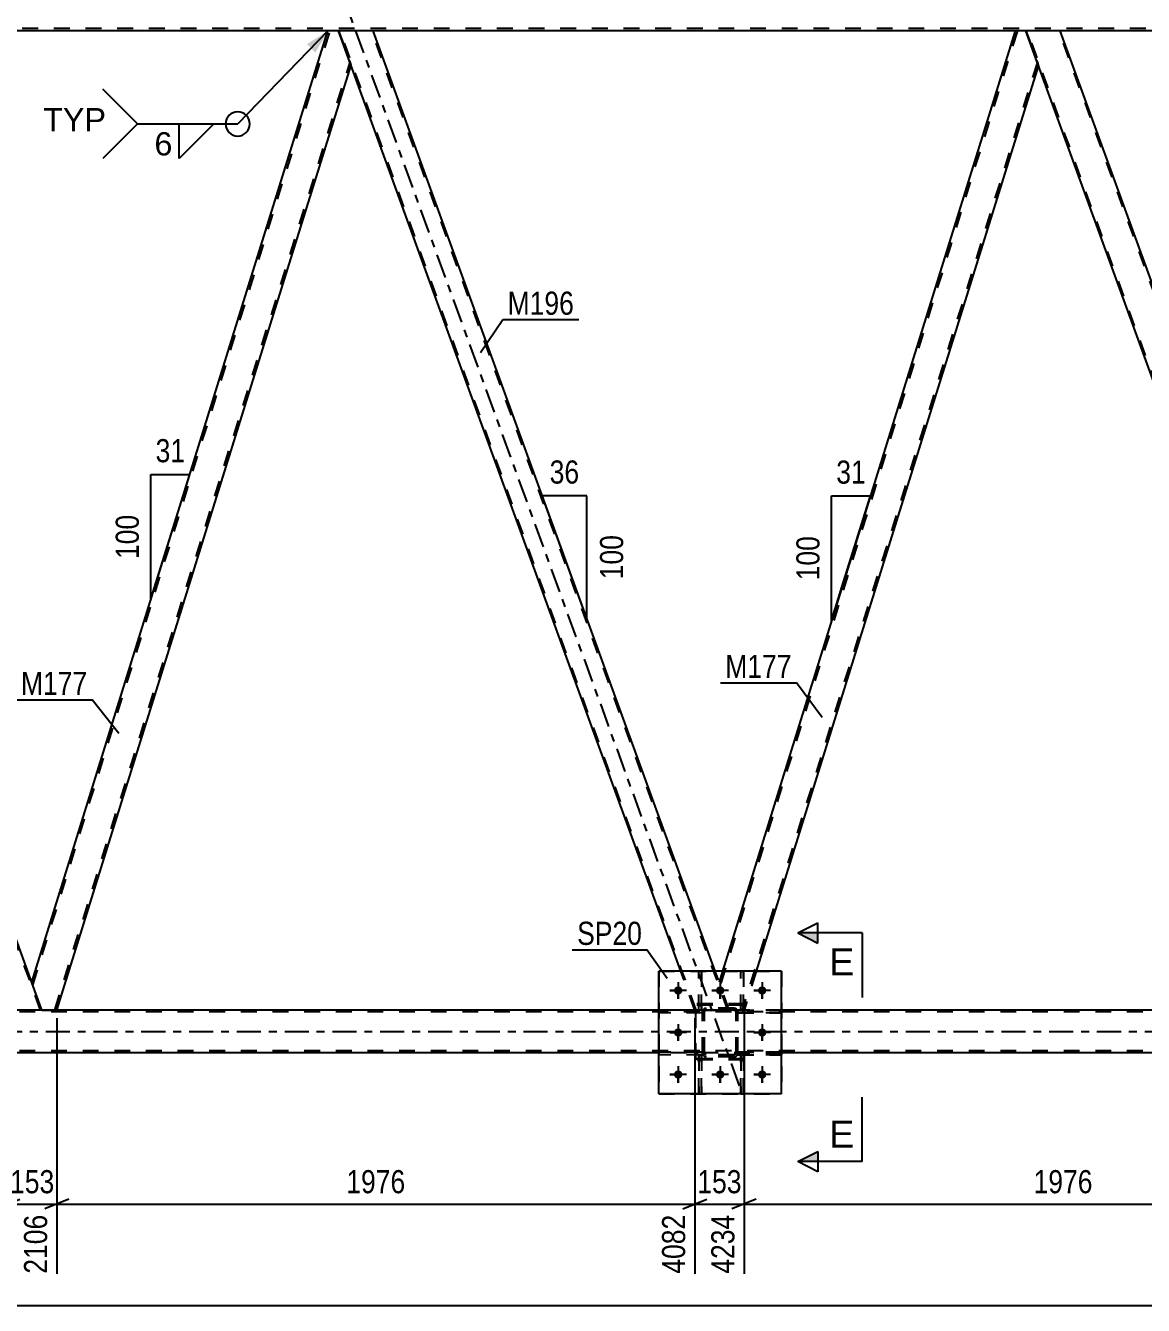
# Model space of a CAD drawing. Header units: millimetres. Extents: x -82 to 759, y -428 to 166.
# Drawn here: x 125 to 263.5, y -159.8 to -1.3 of the extents above; entities that cross this region are included whole.
import ezdxf

# ---------------------------------------------------------------- set-up
doc = ezdxf.new("R2010")
doc.units = ezdxf.units.MM
doc.linetypes.add('DXK_LINE_DOT2', pattern=[3.9198, 1.9599, -1.9599])
doc.linetypes.add('DXK_LINE_DOT3', pattern=[5.9187, 2.979, -0.9799, 0.9799, -0.9799])
doc.styles.add('Arial', font='ARIAL.TTF', dxfattribs={"height": 0.2})
doc.styles.add('Arial Narrow', font='ARIALN.TTF', dxfattribs={"height": 0.2})

# ---------------------------------------------------------------- blocks, each defined once
blk = doc.blocks.new('Part-814409776-4094 - 3670')
at = {"color": 7, "linetype": 'DXK_LINE_DOT2'}
for p, q in [((208.4, -123.25), (208.4, -118.4)), ((208.4, -118.4), (208.72, -118.4)), ((208.72, -118.4), (208.72, -123.25)), ((208.4, -122.65), (208.72, -122.65)), ((208.72, -123.25), (208.4, -123.25))]:
    blk.add_line(p, q, dxfattribs=at)
blk = doc.blocks.new('Part-814409776-4169 - 3670')
at = {"color": 2, "linetype": 'Continuous'}
for p, q in [((213.6, -118.4), (213.6, -118.4)), ((213.92, -118.4), (213.6, -118.4)), ((213.92, -118.4), (213.92, -118.4))]:
    blk.add_line(p, q, dxfattribs=at)
at = {"color": 7, "linetype": 'DXK_LINE_DOT2'}
for p, q in [((213.6, -123.25), (213.6, -118.4)), ((213.92, -123.25), (213.92, -118.4)), ((213.6, -122.65), (213.92, -122.65)), ((213.92, -123.25), (213.6, -123.25))]:
    blk.add_line(p, q, dxfattribs=at)
blk = doc.blocks.new('Part-814409776-4147 - 3670')
at = {"color": 7, "linetype": 'DXK_LINE_DOT2'}
for p, q in [((208.84, -123.24), (203.44, -123.24)), ((203.44, -123.24), (203.44, -123.56)), ((208.84, -123.56), (203.44, -123.56)), ((208.24, -123.56), (208.24, -123.24)), ((208.84, -123.56), (208.84, -123.24))]:
    blk.add_line(p, q, dxfattribs=at)
blk = doc.blocks.new('Bolt-814409776-3888 - 3670')
at = {"color": 1, "linetype": 'Continuous'}
for p, q in [((205.84, -119.76), (205.84, -120.46)), ((211.04, -119.76), (211.04, -120.46)), ((216.24, -119.76), (216.24, -120.46)), ((204.8, -120.8), (205.49, -120.8)), ((205.84, -121.84), (205.84, -121.15)), ((206.88, -120.8), (206.19, -120.8)), ((210, -120.8), (210.69, -120.8)), ((211.04, -121.84), (211.04, -121.15)), ((212.08, -120.8), (211.39, -120.8)), ((215.2, -120.8), (215.89, -120.8)), ((216.24, -121.84), (216.24, -121.15)), ((217.28, -120.8), (216.59, -120.8)), ((205.84, -124.96), (205.84, -125.66)), ((216.24, -124.96), (216.24, -125.66)), ((204.8, -126), (205.49, -126)), ((205.84, -127.04), (205.84, -126.35)), ((206.88, -126), (206.19, -126)), ((215.2, -126), (215.89, -126)), ((216.24, -127.04), (216.24, -126.35)), ((217.28, -126), (216.59, -126)), ((204.8, -131.2), (205.49, -131.2)), ((205.84, -130.16), (205.84, -130.86)), ((206.88, -131.2), (206.19, -131.2)), ((210, -131.2), (210.69, -131.2)), ((211.04, -130.16), (211.04, -130.86)), ((212.08, -131.2), (211.39, -131.2)), ((215.2, -131.2), (215.89, -131.2)), ((216.24, -130.16), (216.24, -130.86)), ((217.28, -131.2), (216.59, -131.2)), ((205.84, -132.24), (205.84, -131.55)), ((211.04, -132.24), (211.04, -131.55)), ((216.24, -132.24), (216.24, -131.55))]:
    blk.add_line(p, q, dxfattribs=at)
blk = doc.blocks.new('Part-814409776-4137 - 3670')
at = {"color": 7, "linetype": 'DXK_LINE_DOT2'}
for p, q in [((208.84, -123.24), (203.44, -123.24)), ((203.44, -123.56), (203.44, -123.24)), ((208.84, -123.56), (203.44, -123.56)), ((208.24, -123.56), (208.24, -123.24)), ((208.84, -123.24), (208.84, -123.56))]:
    blk.add_line(p, q, dxfattribs=at)
blk = doc.blocks.new('Part-814409776-4125 - 3670')
at = {"color": 7, "linetype": 'DXK_LINE_DOT2'}
for p, q in [((213.6, -133.6), (213.6, -128.77)), ((213.6, -128.77), (213.92, -128.77)), ((213.6, -129.37), (213.92, -129.37)), ((213.92, -128.77), (213.92, -133.6)), ((213.92, -133.6), (213.6, -133.6))]:
    blk.add_line(p, q, dxfattribs=at)
blk = doc.blocks.new('Part-814409776-3919 - 3670')
at = {"color": 7, "linetype": 'DXK_LINE_DOT2'}
for p, q in [((208.4, -133.6), (208.4, -128.77)), ((208.4, -128.77), (208.72, -128.77)), ((208.4, -129.37), (208.72, -129.37)), ((208.72, -128.77), (208.72, -133.6)), ((208.72, -133.6), (208.4, -133.6))]:
    blk.add_line(p, q, dxfattribs=at)
blk = doc.blocks.new('Part-814409776-3955 - 3670')
at = {"color": 2, "linetype": 'Continuous'}
for p, q in [((253.17, -2), (248.92, -2)), ((296.05, -119.8), (253.17, -2)), ((293.04, -123.22), (250.44, -6.2))]:
    blk.add_line(p, q, dxfattribs=at)
at = {"color": 7, "linetype": 'DXK_LINE_DOT2'}
for p, q in [((248.92, -2), (250.44, -6.2)), ((293.21, -123.22), (249.09, -2)), ((297.12, -123.22), (253, -2)), ((297.29, -123.22), (296.05, -119.8)), ((293.04, -123.22), (297.29, -123.22))]:
    blk.add_line(p, q, dxfattribs=at)
blk = doc.blocks.new('Part-814409776-3981 - 3670')
at = {"color": 7, "linetype": 'DXK_LINE_DOT2'}
for p, q in [((214.04, -122.47), (208.04, -122.47)), ((208.04, -129.27), (208.04, -122.47)), ((214.04, -129.27), (214.04, -122.47)), ((214.04, -129.27), (208.04, -129.27))]:
    blk.add_line(p, q, dxfattribs=at)
blk = doc.blocks.new('Part-814409776-3990 - 3670')
at = {"color": 2, "linetype": 'Continuous'}
for p, q in [((203.44, -123.22), (44.64, -123.22)), ((373.71, -123.22), (218.64, -123.22)), ((203.44, -128.5), (44.64, -128.5)), ((373.71, -128.5), (218.64, -128.5))]:
    blk.add_line(p, q, dxfattribs=at)
at = {"color": 7, "linetype": 'DXK_LINE_DOT2'}
for p, q in [((659.29, -123.46), (44.64, -123.46)), ((218.64, -123.22), (203.44, -123.22)), ((659.29, -128.26), (44.64, -128.26)), ((218.64, -128.5), (203.44, -128.5))]:
    blk.add_line(p, q, dxfattribs=at)
at = {"color": 7, "linetype": 'DXK_LINE_DOT3'}
blk.add_line((44.64, -125.86), (659.29, -125.86), dxfattribs=at)
blk = doc.blocks.new('Part-814409776-4003 - 3670')
at = {"color": 2, "linetype": 'Continuous'}
for p, q in [((125.76, -119.75), (162.46, -2)), ((163.78, -2), (162.46, -2)), ((165.31, -6.2), (163.78, -2)), ((128.87, -123.22), (165.33, -6.25)), ((127.02, -123.22), (125.78, -119.8))]:
    blk.add_line(p, q, dxfattribs=at)
at = {"color": 7, "linetype": 'DXK_LINE_DOT2'}
for p, q in [((125.9, -120.12), (162.71, -2)), ((128.62, -123.22), (165.19, -5.88)), ((165.33, -6.25), (165.31, -6.2)), ((165.33, -6.25), (165.31, -6.2)), ((125.78, -119.8), (125.76, -119.75)), ((127.02, -123.22), (128.87, -123.22))]:
    blk.add_line(p, q, dxfattribs=at)
blk = doc.blocks.new('Part-814409776-4097 - 3670')
at = {"color": 7, "linetype": 'DXK_LINE_DOT2'}
for p, q in [((218.64, -123.24), (213.24, -123.24)), ((213.24, -123.24), (213.24, -123.56)), ((213.24, -123.56), (218.64, -123.56)), ((213.84, -123.56), (213.84, -123.24)), ((218.64, -123.56), (218.64, -123.24))]:
    blk.add_line(p, q, dxfattribs=at)
blk = doc.blocks.new('Part-814409776-4008 - 3670')
at = {"color": 7, "linetype": 'DXK_LINE_DOT3'}
blk.add_line((213.45, -132.62), (162.49, 7.4), dxfattribs=at)
at = {"color": 2, "linetype": 'Continuous'}
for p, q in [((168.04, -2), (163.78, -2)), ((210.41, -118.4), (168.04, -2)), ((206.15, -118.4), (165.31, -6.2))]:
    blk.add_line(p, q, dxfattribs=at)
at = {"color": 7, "linetype": 'DXK_LINE_DOT2'}
for p, q in [((163.78, -2), (165.31, -6.2)), ((208.07, -123.22), (163.95, -2)), ((211.99, -123.22), (167.87, -2)), ((207.9, -123.22), (206.15, -118.4)), ((212.16, -123.22), (210.41, -118.4)), ((212.16, -123.22), (207.9, -123.22))]:
    blk.add_line(p, q, dxfattribs=at)
blk = doc.blocks.new('Part-814409776-4013 - 3670')
at = {"color": 7, "linetype": 'DXK_LINE_DOT2'}
for p, q in [((247.85, -2), (211.03, -120.12)), ((250.33, -5.88), (213.75, -123.22)), ((250.46, -6.25), (250.44, -6.2)), ((250.46, -6.25), (250.44, -6.2)), ((211.31, -118.4), (210.9, -119.75)), ((215.5, -118.4), (214, -123.22)), ((212.16, -123.22), (210.9, -119.75)), ((214, -123.22), (212.16, -123.22))]:
    blk.add_line(p, q, dxfattribs=at)
at = {"color": 2, "linetype": 'Continuous'}
for p, q in [((247.6, -2), (211.31, -118.4)), ((248.92, -2), (247.6, -2)), ((250.44, -6.2), (248.92, -2)), ((250.46, -6.25), (215.5, -118.4))]:
    blk.add_line(p, q, dxfattribs=at)
blk = doc.blocks.new('Bolt-814409776-4014 - 3670')
at = {"linetype": 'Continuous'}
for points in [[(206.36, -120.8, -1), (205.32, -120.8, -1)], [(211.56, -120.8, -1), (210.52, -120.8, -1)], [(216.76, -120.8, -1), (215.72, -120.8, -1)], [(206.36, -126, -1), (205.32, -126, -1)], [(216.76, -126, -1), (215.72, -126, -1)], [(206.36, -131.2, -1), (205.32, -131.2, -1)], [(211.56, -131.2, -1), (210.52, -131.2, -1)], [(216.76, -131.2, -1), (215.72, -131.2, -1)]]:
    blk.add_hatch(color=1, dxfattribs=at).paths.add_polyline_path(points)
at = {"color": 1, "linetype": 'Continuous'}
for p, q in [((205.84, -119.76), (205.84, -121.84)), ((211.04, -119.76), (211.04, -121.84)), ((216.24, -119.76), (216.24, -121.84)), ((206.88, -120.8), (204.8, -120.8)), ((212.08, -120.8), (210, -120.8)), ((217.28, -120.8), (215.2, -120.8)), ((205.84, -124.96), (205.84, -127.04)), ((216.24, -124.96), (216.24, -127.04)), ((206.88, -126), (204.8, -126)), ((217.28, -126), (215.2, -126)), ((206.88, -131.2), (204.8, -131.2)), ((205.84, -130.16), (205.84, -132.24)), ((212.08, -131.2), (210, -131.2)), ((211.04, -130.16), (211.04, -132.24)), ((217.28, -131.2), (215.2, -131.2)), ((216.24, -130.16), (216.24, -132.24))]:
    blk.add_line(p, q, dxfattribs=at)
blk = doc.blocks.new('Part-814409776-4019 - 3670')
at = {"color": 7, "linetype": 'DXK_LINE_DOT2'}
for p, q in [((647.89, -1.68), (10.22, -1.68)), ((593.71, -2), (162.46, -2)), ((168.04, -2), (162.46, -2)), ((253.17, -2), (247.6, -2))]:
    blk.add_line(p, q, dxfattribs=at)
at = {"color": 2, "linetype": 'Continuous'}
for p, q in [((162.46, -2), (82.9, -2)), ((247.6, -2), (168.04, -2)), ((332.73, -2), (253.17, -2))]:
    blk.add_line(p, q, dxfattribs=at)
blk = doc.blocks.new('Part-814409776-4119 - 3670')
at = {"color": 7, "linetype": 'DXK_LINE_DOT2'}
for p, q in [((213.6, -123.25), (213.6, -118.4)), ((213.6, -118.4), (213.92, -118.4)), ((213.92, -118.4), (213.92, -123.25)), ((213.6, -122.65), (213.92, -122.65)), ((213.92, -123.25), (213.6, -123.25))]:
    blk.add_line(p, q, dxfattribs=at)
blk = doc.blocks.new('Part-814409776-4071 - 3670')
at = {"color": 7, "linetype": 'DXK_LINE_DOT2'}
for p, q in [((78.65, -2), (78.67, -2)), ((82.69, -2), (78.65, -2)), ((78.65, -2), (78.79, -2.4)), ((122.94, -123.22), (78.82, -2)), ((126.85, -123.22), (82.73, -2)), ((127.02, -123.22), (125.78, -119.8)), ((127.02, -123.22), (122.77, -123.22))]:
    blk.add_line(p, q, dxfattribs=at)
at = {"color": 2, "linetype": 'Continuous'}
for p, q in [((122.77, -123.22), (78.79, -2.4)), ((82.69, -2), (82.65, -2)), ((82.9, -2), (82.69, -2)), ((125.78, -119.8), (82.9, -2))]:
    blk.add_line(p, q, dxfattribs=at)
blk = doc.blocks.new('Part-814409776-4072 - 3670')
at = {"color": 7, "linetype": 'DXK_LINE_DOT2'}
for p, q in [((214.04, -122.6), (208.04, -122.6)), ((208.04, -129.4), (208.04, -122.6)), ((214.04, -129.4), (214.04, -122.6)), ((214.04, -129.4), (208.04, -129.4))]:
    blk.add_line(p, q, dxfattribs=at)
blk = doc.blocks.new('Part-814409776-4073 - 3670')
at = {"color": 7, "linetype": 'DXK_LINE_DOT2'}
for p, q in [((208.84, -123.48), (208.88, -123.3)), ((208.88, -123.3), (208.84, -123.48)), ((208.84, -128.52), (208.84, -123.48)), ((209.08, -123.48), (209.1, -123.39)), ((209.08, -128.52), (209.08, -123.48)), ((209.1, -123.39), (209.15, -123.31)), ((209.14, -123.04), (209.32, -123)), ((209.32, -123), (209.14, -123.04)), ((209.15, -123.31), (209.23, -123.26)), ((209.23, -123.26), (209.32, -123.24)), ((212.76, -123), (209.32, -123)), ((209.32, -123.24), (212.76, -123.24)), ((212.76, -123), (212.95, -123.04)), ((212.95, -123.04), (212.76, -123)), ((212.76, -123.24), (212.85, -123.26)), ((212.85, -123.26), (212.93, -123.31)), ((212.93, -123.31), (212.98, -123.39)), ((212.98, -123.39), (213, -123.48)), ((213, -128.52), (213, -123.48)), ((213.21, -123.3), (213.24, -123.48)), ((213.24, -123.48), (213.21, -123.3)), ((213.24, -128.52), (213.24, -123.48)), ((208.88, -128.71), (208.84, -128.52)), ((208.84, -128.52), (208.88, -128.71)), ((209.1, -128.62), (209.08, -128.52)), ((209.15, -128.69), (209.1, -128.62)), ((209.32, -129), (209.14, -128.97)), ((209.14, -128.97), (209.32, -129)), ((209.23, -128.75), (209.15, -128.69)), ((209.32, -128.76), (209.23, -128.75)), ((212.76, -128.76), (209.32, -128.76)), ((212.76, -129), (209.32, -129)), ((212.85, -128.75), (212.76, -128.76)), ((212.95, -128.97), (212.76, -129)), ((212.76, -129), (212.95, -128.97)), ((212.93, -128.69), (212.85, -128.75)), ((212.98, -128.62), (212.93, -128.69)), ((213, -128.52), (212.98, -128.62)), ((213.24, -128.52), (213.21, -128.71)), ((213.21, -128.71), (213.24, -128.52))]:
    blk.add_line(p, q, dxfattribs=at)
at = {"color": 7, "linetype": 'DXK_LINE_DOT3'}
blk.add_line((211.04, -126), (211.04, -126), dxfattribs=at)
at = {"color": 7, "linetype": 'DXK_LINE_DOT2'}
for centre, start, end in [((209.32, -123.48), 112.5, 157.5), ((209.32, -123.48), 112.5, 157.5), ((212.76, -123.48), 22.5, 67.5), ((212.76, -123.48), 22.5, 67.5), ((209.32, -128.52), 202.5, 247.5), ((209.32, -128.52), 202.5, 247.5), ((212.76, -128.52), 292.5, 337.5), ((212.76, -128.52), 292.5, 337.5)]:
    blk.add_arc(centre, 0.48, start, end, dxfattribs=at)
blk = doc.blocks.new('Part-814409776-4074 - 3670')
at = {"color": 7, "linetype": 'DXK_LINE_DOT2'}
for p, q in [((203.44, -118.4), (218.64, -118.4)), ((203.44, -118.4), (203.44, -133.6)), ((218.64, -118.4), (218.64, -133.6)), ((203.44, -133.6), (218.64, -133.6))]:
    blk.add_line(p, q, dxfattribs=at)
blk = doc.blocks.new('Part-814409776-4079 - 3670')
at = {"color": 2, "linetype": 'Continuous'}
for p, q in [((218.64, -118.4), (203.44, -118.4)), ((203.44, -133.6), (203.44, -118.4)), ((218.64, -133.6), (218.64, -118.4)), ((218.64, -133.6), (203.44, -133.6))]:
    blk.add_line(p, q, dxfattribs=at)
blk = doc.blocks.new('Part-814409776-4083 - 3670')
at = {"color": 7, "linetype": 'DXK_LINE_DOT2'}
for p, q in [((213.92, -128.77), (213.6, -128.77)), ((213.6, -128.77), (213.6, -133.6)), ((213.6, -129.37), (213.92, -129.37)), ((213.92, -133.6), (213.92, -128.77)), ((213.6, -133.6), (213.92, -133.6))]:
    blk.add_line(p, q, dxfattribs=at)
blk = doc.blocks.new('Part-814409776-4151 - 3670')
at = {"color": 7, "linetype": 'DXK_LINE_DOT2'}
for p, q in [((208.84, -123.48), (208.88, -123.3)), ((208.88, -123.3), (208.84, -123.48)), ((208.84, -128.52), (208.84, -123.48)), ((209.08, -123.48), (209.1, -123.39)), ((209.08, -128.52), (209.08, -123.48)), ((209.1, -123.39), (209.15, -123.31)), ((209.14, -123.04), (209.32, -123)), ((209.32, -123), (209.14, -123.04)), ((209.15, -123.31), (209.23, -123.26)), ((209.23, -123.26), (209.32, -123.24)), ((212.76, -123), (209.32, -123)), ((209.32, -123.24), (212.76, -123.24)), ((212.76, -123), (212.95, -123.04)), ((212.95, -123.04), (212.76, -123)), ((212.76, -123.24), (212.85, -123.26)), ((212.85, -123.26), (212.93, -123.31)), ((212.93, -123.31), (212.98, -123.39)), ((212.98, -123.39), (213, -123.48)), ((213, -128.52), (213, -123.48)), ((213.21, -123.3), (213.24, -123.48)), ((213.24, -123.48), (213.21, -123.3)), ((213.24, -128.52), (213.24, -123.48)), ((208.88, -128.71), (208.84, -128.52)), ((208.84, -128.52), (208.88, -128.71)), ((209.1, -128.62), (209.08, -128.52)), ((209.15, -128.69), (209.1, -128.62)), ((209.32, -129), (209.14, -128.97)), ((209.14, -128.97), (209.32, -129)), ((209.23, -128.75), (209.15, -128.69)), ((209.32, -128.76), (209.23, -128.75)), ((212.76, -128.76), (209.32, -128.76)), ((212.76, -129), (209.32, -129)), ((212.85, -128.75), (212.76, -128.76)), ((212.95, -128.97), (212.76, -129)), ((212.76, -129), (212.95, -128.97)), ((212.93, -128.69), (212.85, -128.75)), ((212.98, -128.62), (212.93, -128.69)), ((213, -128.52), (212.98, -128.62)), ((213.24, -128.52), (213.21, -128.71)), ((213.21, -128.71), (213.24, -128.52))]:
    blk.add_line(p, q, dxfattribs=at)
at = {"color": 7, "linetype": 'DXK_LINE_DOT3'}
blk.add_line((211.04, -126), (211.04, -126), dxfattribs=at)
at = {"color": 7, "linetype": 'DXK_LINE_DOT2'}
for centre, start, end in [((209.32, -123.48), 112.5, 157.5), ((209.32, -123.48), 112.5, 157.5), ((212.76, -123.48), 22.5, 67.5), ((212.76, -123.48), 22.5, 67.5), ((209.32, -128.52), 202.5, 247.5), ((209.32, -128.52), 202.5, 247.5), ((212.76, -128.52), 292.5, 337.5), ((212.76, -128.52), 292.5, 337.5)]:
    blk.add_arc(centre, 0.48, start, end, dxfattribs=at)
blk = doc.blocks.new('Part-814409776-4100 - 3670')
at = {"color": 7, "linetype": 'DXK_LINE_DOT2'}
for p, q in [((218.64, -128.44), (213.24, -128.44)), ((213.24, -128.44), (213.24, -128.76)), ((213.24, -128.76), (218.64, -128.76)), ((213.84, -128.76), (213.84, -128.44)), ((218.64, -128.76), (218.64, -128.44))]:
    blk.add_line(p, q, dxfattribs=at)
blk = doc.blocks.new('Part-814409776-4106 - 3670')
at = {"color": 7, "linetype": 'DXK_LINE_DOT2'}
for p, q in [((213.24, -128.76), (213.24, -128.44)), ((213.24, -128.44), (218.64, -128.44)), ((218.64, -128.76), (213.24, -128.76)), ((213.84, -128.76), (213.84, -128.44)), ((218.64, -128.44), (218.64, -128.76))]:
    blk.add_line(p, q, dxfattribs=at)
blk = doc.blocks.new('Part-814409776-4134 - 3670')
at = {"color": 2, "linetype": 'Continuous'}
for p, q in [((208.4, -118.4), (208.4, -118.4)), ((208.72, -118.4), (208.4, -118.4)), ((208.72, -118.4), (208.72, -118.4))]:
    blk.add_line(p, q, dxfattribs=at)
at = {"color": 7, "linetype": 'DXK_LINE_DOT2'}
for p, q in [((208.4, -123.25), (208.4, -118.4)), ((208.72, -123.25), (208.72, -118.4)), ((208.4, -122.65), (208.72, -122.65)), ((208.72, -123.25), (208.4, -123.25))]:
    blk.add_line(p, q, dxfattribs=at)
blk = doc.blocks.new('Part-814409776-4140 - 3670')
at = {"color": 7, "linetype": 'DXK_LINE_DOT2'}
for p, q in [((208.84, -128.44), (203.44, -128.44)), ((203.44, -128.76), (203.44, -128.44)), ((208.84, -128.76), (203.44, -128.76)), ((208.24, -128.76), (208.24, -128.44)), ((208.84, -128.44), (208.84, -128.76))]:
    blk.add_line(p, q, dxfattribs=at)
blk = doc.blocks.new('Part-814409776-4143 - 3670')
at = {"color": 7, "linetype": 'DXK_LINE_DOT2'}
for p, q in [((213.24, -123.56), (213.24, -123.24)), ((213.24, -123.24), (218.64, -123.24)), ((218.64, -123.56), (213.24, -123.56)), ((213.84, -123.56), (213.84, -123.24)), ((218.64, -123.24), (218.64, -123.56))]:
    blk.add_line(p, q, dxfattribs=at)
blk = doc.blocks.new('Part-814409776-4150 - 3670')
at = {"color": 7, "linetype": 'DXK_LINE_DOT2'}
for p, q in [((208.84, -128.44), (203.44, -128.44)), ((203.44, -128.44), (203.44, -128.76)), ((208.84, -128.76), (203.44, -128.76)), ((208.24, -128.76), (208.24, -128.44)), ((208.84, -128.76), (208.84, -128.44))]:
    blk.add_line(p, q, dxfattribs=at)
blk = doc.blocks.new('Part-814409776-4172 - 3670')
at = {"color": 7, "linetype": 'DXK_LINE_DOT2'}
for p, q in [((208.72, -128.77), (208.4, -128.77)), ((208.4, -128.77), (208.4, -133.6)), ((208.4, -129.37), (208.72, -129.37)), ((208.72, -133.6), (208.72, -128.77)), ((208.4, -133.6), (208.72, -133.6))]:
    blk.add_line(p, q, dxfattribs=at)
blk = doc.blocks.new('StraightDimension-814409776-5115 - 3670')
at = {"color": 7, "linetype": 'Continuous'}
for p, q in [((207.9, -124.22), (207.9, -155.86)), ((214, -124.22), (214, -155.86)), ((206.4, -147.85), (209.4, -146.65)), ((207.9, -147.25), (214, -147.25)), ((215.5, -146.65), (212.5, -147.85))]:
    blk.add_line(p, q, dxfattribs=at)
at = {"color": 0}
blk.add_wipeout([(214.29, -146.5), (214.29, -142.3), (207.61, -142.3), (207.61, -146.5)], dxfattribs=at)
at = {"color": 0, "linetype": 'Continuous'}
blk.add_wipeout([(213.4, -147.95), (209.2, -147.95), (209.2, -156.46), (213.4, -156.46)], dxfattribs=at)
at = {"color": 3, "style": 'Arial Narrow'}
blk.add_text('153', height=2.863, dxfattribs=at).set_placement((208.21, -145.9))
at = {"color": 3, "linetype": 'Continuous', "style": 'Arial Narrow'}
blk.add_text('4234', height=2.863, rotation=90.0002, dxfattribs=at).set_placement((212.8, -155.86))
blk = doc.blocks.new('AngleDimension-814409776-4312 - 3670')
at = {"color": 7, "linetype": 'Continuous'}
for p, q in [((224.84, -59.55), (229.66, -59.55)), ((224.84, -75.01), (229.66, -59.55)), ((224.84, -75.01), (224.84, -59.55)), ((225.92, -71.53), (229.66, -59.55))]:
    blk.add_line(p, q, dxfattribs=at)
at = {"color": 0}
for points in [[(229.68, -58.65), (229.68, -54.45), (224.82, -54.45), (224.82, -58.65)], [(223.94, -63.94), (219.74, -63.94), (219.74, -70.62), (223.94, -70.62)]]:
    blk.add_wipeout(points, dxfattribs=at)
at = {"color": 3, "style": 'Arial Narrow'}
blk.add_text('31', height=2.863, dxfattribs=at).set_placement((225.42, -58.05))
blk.add_text('100', height=2.863, rotation=90.0002, dxfattribs=at).set_placement((223.34, -70.02))
blk = doc.blocks.new('StraightDimension-814409776-4997 - 3670')
at = {"color": 7, "linetype": 'Continuous'}
blk.add_line((-0.64, -159.79), (670.15, -159.79), dxfattribs=at)
blk = doc.blocks.new('AngleDimension-814409776-4326 - 3670')
at = {"color": 7, "linetype": 'Continuous'}
for p, q in [((190.38, -63.39), (188.98, -59.54)), ((194.52, -59.54), (188.98, -59.54)), ((194.52, -74.76), (188.98, -59.54)), ((194.52, -74.76), (194.52, -59.54))]:
    blk.add_line(p, q, dxfattribs=at)
at = {"color": 0}
for points in [[(194.18, -58.64), (194.18, -54.44), (189.32, -54.44), (189.32, -58.64)], [(199.62, -63.81), (195.42, -63.81), (195.42, -70.49), (199.62, -70.49)]]:
    blk.add_wipeout(points, dxfattribs=at)
at = {"color": 3, "style": 'Arial Narrow'}
blk.add_text('36', height=2.863, dxfattribs=at).set_placement((189.92, -58.04))
blk.add_text('100', height=2.863, rotation=90.0002, dxfattribs=at).set_placement((199.02, -69.89))
blk = doc.blocks.new('StraightDimension-814409776-5067 - 3670')
at = {"color": 7, "linetype": 'Continuous'}
for p, q in [((122.77, -124.22), (122.77, -155.86)), ((128.87, -124.22), (128.87, -155.86)), ((121.27, -147.85), (124.27, -146.65)), ((122.77, -147.25), (128.87, -147.25)), ((130.37, -146.65), (127.37, -147.85))]:
    blk.add_line(p, q, dxfattribs=at)
at = {"color": 0}
blk.add_wipeout([(129.16, -146.5), (129.16, -142.3), (122.48, -142.3), (122.48, -146.5)], dxfattribs=at)
at = {"color": 0, "linetype": 'Continuous'}
blk.add_wipeout([(128.27, -147.95), (124.07, -147.95), (124.07, -156.46), (128.27, -156.46)], dxfattribs=at)
at = {"color": 3, "style": 'Arial Narrow'}
blk.add_text('153', height=2.863, dxfattribs=at).set_placement((123.08, -145.9))
at = {"color": 3, "linetype": 'Continuous', "style": 'Arial Narrow'}
blk.add_text('2106', height=2.863, rotation=90.0002, dxfattribs=at).set_placement((127.67, -155.86))
blk = doc.blocks.new('StraightDimension-814409776-5139 - 3670')
at = {"color": 7, "linetype": 'Continuous'}
for p, q in [((214, -124.22), (214, -155.86)), ((293.04, -124.22), (293.04, -155.86)), ((215.5, -146.65), (212.5, -147.85)), ((214, -147.25), (293.04, -147.25)), ((291.54, -147.85), (294.54, -146.65))]:
    blk.add_line(p, q, dxfattribs=at)
at = {"color": 0}
blk.add_wipeout([(257.78, -146.5), (257.78, -142.3), (249.26, -142.3), (249.26, -146.5)], dxfattribs=at)
at = {"color": 0, "linetype": 'Continuous'}
blk.add_wipeout([(292.44, -147.95), (288.24, -147.95), (288.24, -156.46), (292.44, -156.46)], dxfattribs=at)
at = {"color": 3, "style": 'Arial Narrow'}
blk.add_text('1976', height=2.863, dxfattribs=at).set_placement((249.86, -145.9))
at = {"color": 3, "linetype": 'Continuous', "style": 'Arial Narrow'}
blk.add_text('6210', height=2.863, rotation=90.0002, dxfattribs=at).set_placement((291.84, -155.86))
blk = doc.blocks.new('AngleDimension-814409776-4340 - 3670')
at = {"color": 7, "linetype": 'Continuous'}
for p, q in [((140.53, -56.9), (145.35, -56.9)), ((140.53, -72.37), (145.35, -56.9)), ((140.53, -72.37), (140.53, -56.9)), ((141.27, -69.99), (145.35, -56.9))]:
    blk.add_line(p, q, dxfattribs=at)
at = {"color": 0}
for points in [[(145.37, -56), (145.37, -51.8), (140.51, -51.8), (140.51, -56)], [(139.63, -61.3), (135.43, -61.3), (135.43, -67.98), (139.63, -67.98)]]:
    blk.add_wipeout(points, dxfattribs=at)
at = {"color": 3, "style": 'Arial Narrow'}
blk.add_text('31', height=2.863, dxfattribs=at).set_placement((141.11, -55.4))
blk.add_text('100', height=2.863, rotation=90.0002, dxfattribs=at).set_placement((139.03, -67.38))
blk = doc.blocks.new('StraightDimension-814409776-5091 - 3670')
at = {"color": 7, "linetype": 'Continuous'}
for p, q in [((128.87, -124.22), (128.87, -155.86)), ((207.9, -124.22), (207.9, -155.86)), ((130.37, -146.65), (127.37, -147.85)), ((128.87, -147.25), (207.9, -147.25)), ((206.4, -147.85), (209.4, -146.65))]:
    blk.add_line(p, q, dxfattribs=at)
at = {"color": 0}
blk.add_wipeout([(172.64, -146.5), (172.64, -142.3), (164.13, -142.3), (164.13, -146.5)], dxfattribs=at)
at = {"color": 0, "linetype": 'Continuous'}
blk.add_wipeout([(207.3, -147.95), (203.1, -147.95), (203.1, -156.46), (207.3, -156.46)], dxfattribs=at)
at = {"color": 3, "style": 'Arial Narrow'}
blk.add_text('1976', height=2.863, dxfattribs=at).set_placement((164.73, -145.9))
at = {"color": 3, "linetype": 'Continuous', "style": 'Arial Narrow'}
blk.add_text('4082', height=2.863, rotation=90.0002, dxfattribs=at).set_placement((206.7, -155.86))
blk = doc.blocks.new('WeldMark-814409776-5510 - 3670')
at = {"linetype": 'Continuous'}
blk.add_hatch(color=30, dxfattribs=at).paths.add_polyline_path([(159.84, -3.63), (162.46, -2), (160.91, -4.67)])
at = {"color": 30, "linetype": 'Continuous'}
blk.add_line((162.46, -2), (151.28, -13.51), dxfattribs=at)
at = {"color": 3, "linetype": 'Continuous'}
for q in [(134.57, -9.22), (134.57, -17.79)]:
    blk.add_line((138.86, -13.51), q, dxfattribs=at)
for start, end in [(90, 270), (270, 90)]:
    blk.add_arc((151.28, -13.51), 1.5, start, end, dxfattribs=at)
at = {"color": 0}
blk.add_wipeout([(143.38, -17.61), (143.38, -14.21), (140.76, -14.21), (140.76, -17.61)], dxfattribs=at)
at = {"color": 30, "linetype": 'Continuous'}
blk.add_line((138.86, -13.51), (151.28, -13.51), dxfattribs=at)
at = {"color": 3, "linetype": 'Continuous'}
for p, q in [((144.04, -13.51), (148.33, -13.51)), ((148.33, -13.51), (144.04, -17.79)), ((144.04, -17.79), (144.04, -13.51))]:
    blk.add_line(p, q, dxfattribs=at)
at = {"color": 3, "style": 'Arial'}
blk.add_text('6', height=2.87, dxfattribs=at).set_placement((140.96, -17.41))
at = {"color": 0, "linetype": 'Continuous'}
blk.add_wipeout([(134.96, -14.41), (134.96, -11.41), (127.18, -11.41), (127.18, -14.41)], dxfattribs=at)
blk.add_wipeout([(134.96, -14.41), (134.96, -11.41), (127.18, -11.41), (127.18, -14.41)], dxfattribs=at)
at = {"color": 3, "linetype": 'Continuous', "style": 'Arial'}
blk.add_text('TYP', height=2.865, dxfattribs=at).set_placement((127.18, -14.41))
blk = doc.blocks.new('Mark-814409776-3999 - 3670')
at = {"color": 0}
blk.add_wipeout([(132.66, -84.21), (132.66, -81.21), (124.43, -81.21), (124.43, -84.21)], dxfattribs=at)
blk.add_wipeout([(132.66, -84.21), (132.66, -81.21), (124.43, -81.21), (124.43, -84.21)], dxfattribs=at)
at = {"color": 30, "linetype": 'Continuous'}
for p in [(123.83, -84.81), (136.55, -89)]:
    blk.add_line(p, (133.26, -84.81), dxfattribs=at)
at = {"color": 3, "style": 'Arial Narrow'}
blk.add_text('M177', height=2.863, dxfattribs=at).set_placement((124.43, -84.21))
blk = doc.blocks.new('Mark-814409776-4004 - 3670')
at = {"color": 0}
blk.add_wipeout([(192.94, -37.14), (192.94, -34.14), (184.71, -34.14), (184.71, -37.14)], dxfattribs=at)
blk.add_wipeout([(192.94, -37.14), (192.94, -34.14), (184.71, -34.14), (184.71, -37.14)], dxfattribs=at)
at = {"color": 30, "linetype": 'Continuous'}
for p, q in [((181.35, -41.81), (184.11, -37.74)), ((184.11, -37.74), (193.54, -37.74))]:
    blk.add_line(p, q, dxfattribs=at)
at = {"color": 3, "style": 'Arial Narrow'}
blk.add_text('M196', height=2.863, dxfattribs=at).set_placement((184.71, -37.14))
blk = doc.blocks.new('Mark-814409776-4009 - 3670')
at = {"color": 0}
blk.add_wipeout([(219.89, -82.11), (219.89, -79.11), (211.67, -79.11), (211.67, -82.11)], dxfattribs=at)
blk.add_wipeout([(219.89, -82.11), (219.89, -79.11), (211.67, -79.11), (211.67, -82.11)], dxfattribs=at)
at = {"color": 30, "linetype": 'Continuous'}
for p in [(211.07, -82.71), (223.69, -86.99)]:
    blk.add_line(p, (220.49, -82.71), dxfattribs=at)
at = {"color": 3, "style": 'Arial Narrow'}
blk.add_text('M177', height=2.863, dxfattribs=at).set_placement((211.67, -82.11))
blk = doc.blocks.new('Mark-814409776-4075 - 3670')
at = {"color": 0}
blk.add_wipeout([(201.36, -115.15), (201.36, -112.15), (193.32, -112.15), (193.32, -115.15)], dxfattribs=at)
blk.add_wipeout([(201.36, -115.15), (201.36, -112.15), (193.32, -112.15), (193.32, -115.15)], dxfattribs=at)
at = {"color": 30, "linetype": 'Continuous'}
for p in [(192.72, -115.75), (204.49, -119.33)]:
    blk.add_line(p, (201.96, -115.75), dxfattribs=at)
at = {"color": 3, "style": 'Arial Narrow'}
blk.add_text('SP20', height=2.863, dxfattribs=at).set_placement((193.32, -115.15))
blk = doc.blocks.new('SectionMark-814409776-5488 - 3670')
at = {"linetype": 'Continuous'}
for points in [[(223.14, -113.68), (223.14, -114.93), (220.64, -113.68)], [(223.14, -140.74), (223.14, -141.99), (220.64, -141.99)]]:
    blk.add_hatch(color=6, dxfattribs=at).paths.add_polyline_path(points)
at = {"color": 6, "linetype": 'Continuous'}
for p, q in [((220.64, -113.68), (223.14, -112.43)), ((223.14, -114.93), (223.14, -112.43)), ((228.64, -113.68), (220.64, -113.68)), ((220.64, -113.68), (223.14, -114.93)), ((228.64, -113.68), (228.64, -121.68)), ((228.64, -141.99), (228.64, -133.99)), ((220.64, -141.99), (223.14, -140.74)), ((223.14, -140.74), (223.14, -143.24)), ((228.64, -141.99), (220.64, -141.99)), ((223.14, -143.24), (220.64, -141.99))]:
    blk.add_line(p, q, dxfattribs=at)
at = {"color": 0, "linetype": 'Continuous'}
for points in [[(227.64, -118.93), (227.64, -115.43), (224.53, -115.43), (224.53, -118.93)], [(227.64, -140.24), (227.64, -136.74), (224.53, -136.74), (224.53, -140.24)]]:
    blk.add_wipeout(points, dxfattribs=at)
at = {"color": 3, "linetype": 'Continuous', "style": 'Arial'}
for p in [(224.53, -118.93), (224.53, -140.24)]:
    blk.add_text('E', height=3.34, dxfattribs=at).set_placement(p)

msp = doc.modelspace()

# ---------------------------------------------------------------- block references
for name in ['Part-814409776-4008 - 3670', 'Part-814409776-4019 - 3670', 'Part-814409776-4071 - 3670', 'Part-814409776-4003 - 3670', 'Part-814409776-4013 - 3670', 'Part-814409776-3955 - 3670', 'Part-814409776-4074 - 3670', 'Part-814409776-4079 - 3670', 'Part-814409776-4094 - 3670', 'Part-814409776-4134 - 3670', 'Part-814409776-4169 - 3670', 'Part-814409776-4119 - 3670', 'Bolt-814409776-3888 - 3670', 'Bolt-814409776-4014 - 3670', 'Part-814409776-3990 - 3670', 'Part-814409776-4147 - 3670', 'Part-814409776-4137 - 3670', 'Part-814409776-3981 - 3670', 'Part-814409776-4072 - 3670', 'Part-814409776-4073 - 3670', 'Part-814409776-4151 - 3670', 'Part-814409776-4097 - 3670', 'Part-814409776-4143 - 3670', 'Part-814409776-4140 - 3670', 'Part-814409776-4150 - 3670', 'Part-814409776-3919 - 3670', 'Part-814409776-4172 - 3670', 'Part-814409776-4100 - 3670', 'Part-814409776-4106 - 3670', 'Part-814409776-4125 - 3670', 'Part-814409776-4083 - 3670']:
    msp.add_blockref(name, (0, 0))

# ---------------------------------------------------------------- next in the draw order: block references
for name in ['AngleDimension-814409776-4312 - 3670', 'StraightDimension-814409776-5115 - 3670']:
    msp.add_blockref(name, (0, 0))

# ---------------------------------------------------------------- next in the draw order: block references
msp.add_blockref('StraightDimension-814409776-4997 - 3670', (0, 0))

# ---------------------------------------------------------------- next in the draw order: block references
for name in ['WeldMark-814409776-5510 - 3670', 'Mark-814409776-4004 - 3670', 'AngleDimension-814409776-4340 - 3670', 'AngleDimension-814409776-4326 - 3670', 'Mark-814409776-4009 - 3670', 'Mark-814409776-3999 - 3670', 'Mark-814409776-4075 - 3670', 'StraightDimension-814409776-5067 - 3670', 'StraightDimension-814409776-5139 - 3670']:
    msp.add_blockref(name, (0, 0))

# ---------------------------------------------------------------- next in the draw order: block references
for name in ['SectionMark-814409776-5488 - 3670', 'StraightDimension-814409776-5091 - 3670']:
    msp.add_blockref(name, (0, 0))

doc.saveas('drawing.dxf')
